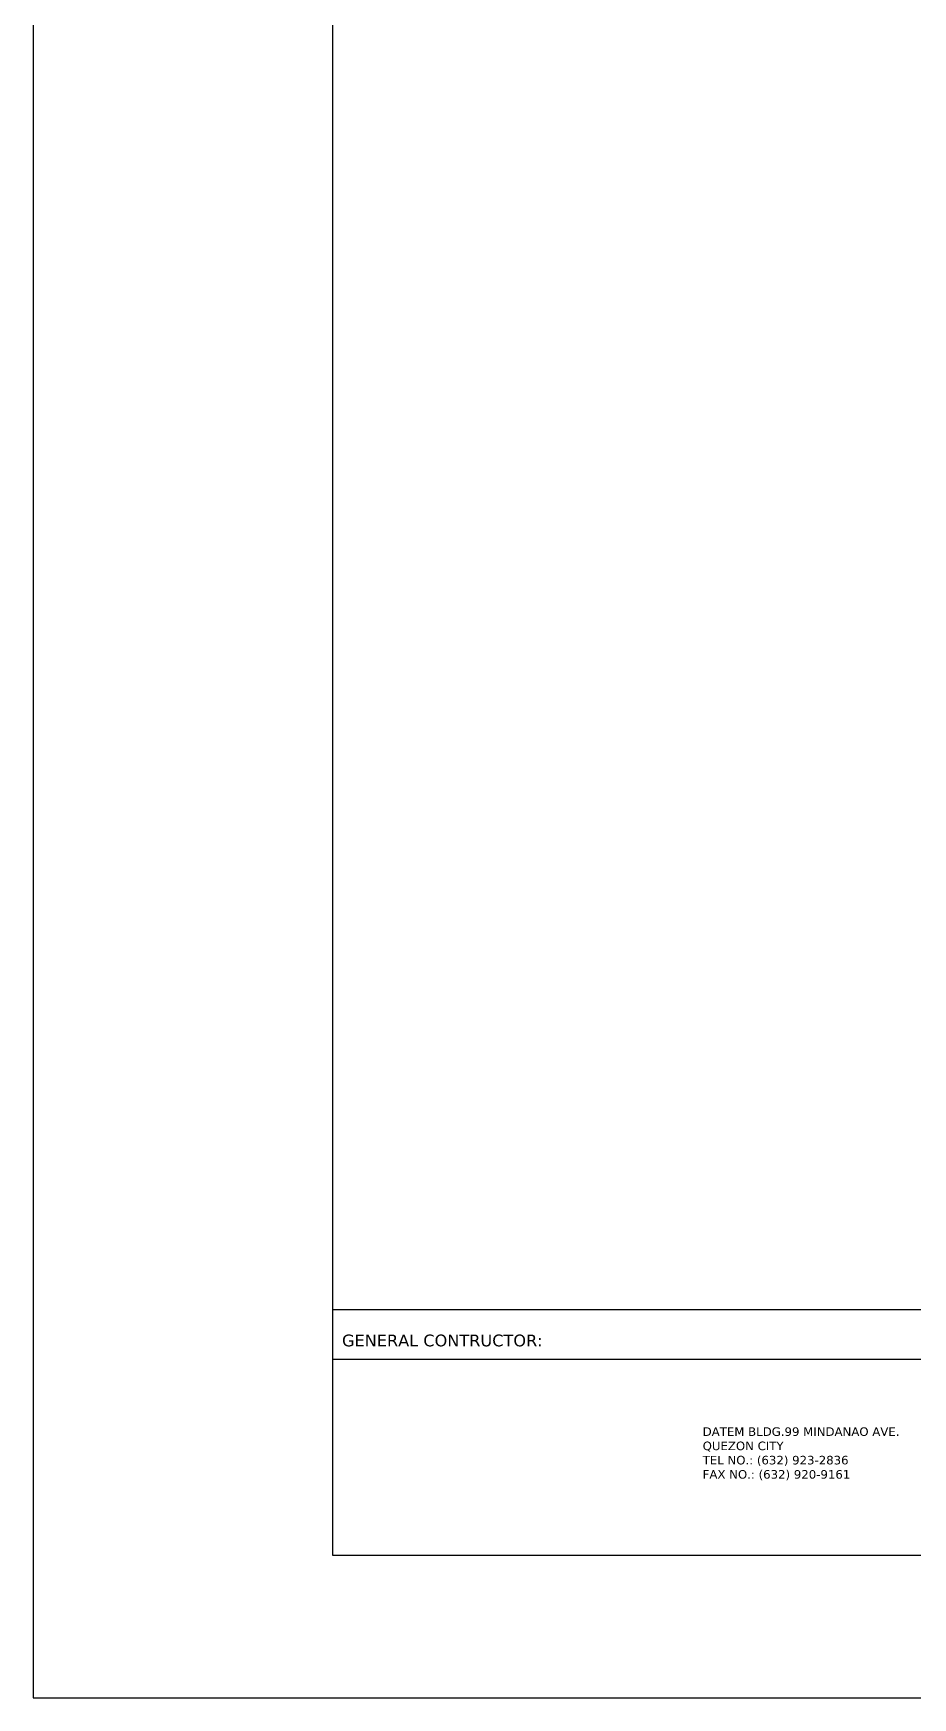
# Model space of a CAD drawing. Header units: inches. Extents: x -189245 to 740841, y -215444 to 469401.
# Drawn here: x -189245 to -171334, y -152678 to -118804 of the extents above; entities that cross this region are included whole.
import ezdxf

# ---------------------------------------------------------------- set-up
doc = ezdxf.new("R2010")
doc.units = ezdxf.units.IN
doc.header["$LTSCALE"] = 10
doc.header["$MEASUREMENT"] = 0
doc.layers.add('DEFPOINT', color=7, linetype='Continuous', plot=False)
doc.styles.add('loudet_font200', font='romans.shx')

msp = doc.modelspace()

# ---------------------------------------------------------------- linework, layer by layer
at = {"layer": 'DEFPOINT', "color": 5}
msp.add_line((-183152.06827, -144778.22268), (-87952.06827, -144778.22268), dxfattribs=at)
at = {"layer": 'DEFPOINT'}
msp.add_line((-183152.06827, -145786.75492), (-87952.06827, -145786.75492), dxfattribs=at)
at = {"layer": 'DEFPOINT', "color": 2}
msp.add_lwpolyline([(-189245.06827, -152678.22268), (-84245.06827, -152678.22268), (-84245.06827, -78428.22268), (-189245.06827, -78428.22268)], close=True, dxfattribs=at)
at = {"layer": 'DEFPOINT', "color": 5}
msp.add_lwpolyline([(-183152.06827, -149778.22268), (-87952.06827, -149778.22268), (-87952.06827, -81328.22268), (-183152.06827, -81328.22268)], close=True, dxfattribs=at)

# ---------------------------------------------------------------- texts
at = {"layer": 'DEFPOINT', "linetype": 'Continuous', "attachment_point": 1, "style": 'loudet_font200'}
for s, insert, char_height, width in [('{\\fVerdana|b0|i0|c0|p34;GENERAL CONTRUCTOR:}', (-182957.49539, -145287.82213), 239.5008, 4543.466049), ('{\\fVerdana|b0|i0|c0|p34;\\P\\H0.66667x;DATEM BLDG.99 MINDANAO AVE. QUEZON CITY\\PTEL NO.: (632) 923-2836\\PFAX NO.: (632) 920-9161}', (-175612.25979, -146740.68235), 261.0175128, 4684.0400502)]:
    msp.add_mtext(s, dxfattribs=dict(at, insert=insert, char_height=char_height, width=width))

doc.saveas('drawing.dxf')
